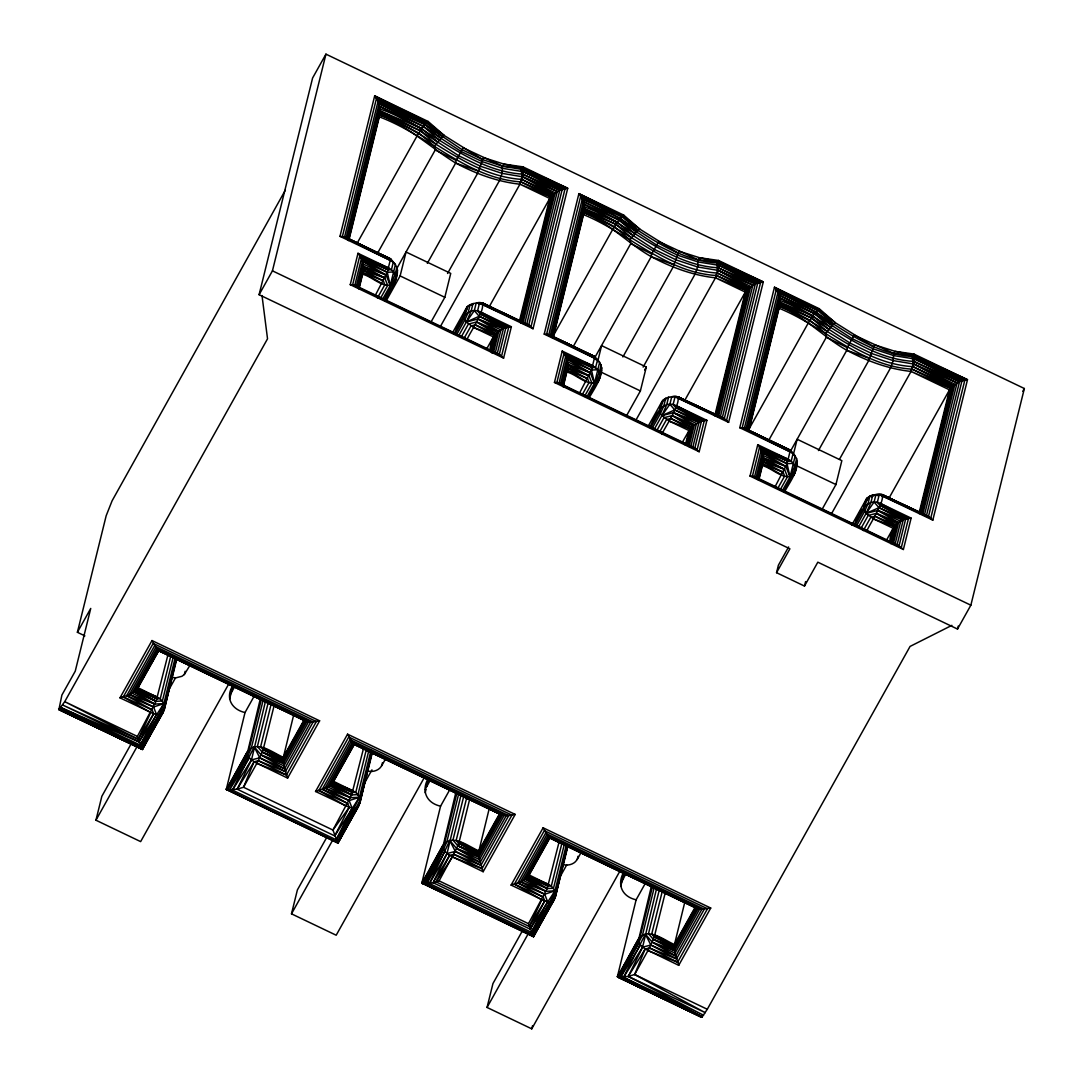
<?xml version="1.0" encoding="UTF-8"?>
<svg xmlns="http://www.w3.org/2000/svg" width="1083" height="1083" viewBox="0 0 1083 1083"><rect width="100%" height="100%" fill="white"/><g stroke="black" fill="none" stroke-linecap="round" stroke-linejoin="round"><path stroke-width="1.5" d="M176.759 659.1L164.359 709.284L162.599 713.304L159.052 714.59L153.651 713.738L119.983 697.845L151.999 640.554L319.62 720.804L287.604 778.095L254.031 761.796L249.401 757.856L247.168 753.782L260.367 698.63M287.604 778.095L283.936 765.911L283.083 758.425L294.034 713.507M372.308 752.712L359.922 802.896L358.162 806.916L354.601 808.216L349.213 807.363L315.546 791.47L347.562 734.179L515.183 814.416L483.153 871.72L449.594 855.421L444.964 851.468L442.73 847.407L455.916 792.255M483.153 871.72L479.485 859.536L478.632 852.05L489.191 808.744M567.871 846.337L555.484 896.521L553.711 900.542L550.164 901.841L544.763 900.988L511.095 885.095L543.111 827.791L710.732 908.041L678.716 965.332L645.143 949.033L640.513 945.093L638.28 941.032L651.479 885.88M678.716 965.332L675.047 953.162L674.195 945.676L684.74 902.369M384.682 300.587C389.975 290.474 406.666 269.559 390.57 260.543L339.994 236.338L374.677 95.859L378.116 101.179L424.929 124.559L462.116 149.725L482.68 159.621L502.539 166.159L521.167 169.327L522.06 176.759L519.935 184.191L440.104 327.025M588.962 398.246C594.256 388.161 610.839 367.299 594.784 358.311L544.221 334.106L578.904 193.627L582.329 198.947C628.709 217.128 664.691 259.257 716.729 262.939L717.609 270.384L715.484 277.817L635.653 420.637M784.458 491.966C789.751 481.867 806.442 460.952 790.333 451.922L739.77 427.717L774.453 287.252L777.878 292.572C824.271 310.74 860.254 352.882 912.279 356.564L913.172 363.996L911.047 371.428L831.216 514.263M372.078 751.494L359.922 802.896L337.991 843.183L226.279 789.439L245.015 712.546C232.29 709.676 225.278 698.697 232.209 686.514M567.641 845.119L555.484 896.521L533.513 936.795L421.842 883.051L440.564 806.172C426.743 803.166 420.989 791.145 428.164 778.501M951.889 625.351L910.072 646.416L707.28 1009.275L702.271 1016.775L701.459 1017.194L617.391 976.676L636.127 899.783C622.305 896.792 616.538 884.757 623.727 872.126M397.569 269.951L395.552 280.253L393.792 284.274C382.868 288.999 372.362 276.436 362.358 274.175C365.607 267.217 362.534 258.932 357.986 253.3L350.242 284.68L503.609 358.107L511.366 326.728L480.635 312.012C466.177 305.135 458.854 324.047 454.251 333.889M452.735 332.413L466.732 307.382C470.645 303.05 477.278 302.049 482.476 304.54L533.039 328.745L567.722 188.28L559.776 190.242L552.113 195.36L520.964 181.917C466.475 178.181 428.137 134.888 379.036 116.747L380.35 109.153L378.116 101.179L426.377 123.015L442.351 136.837L444.22 135.483L482.68 159.621L477.522 173.497L427.325 263.318M601.796 367.719L599.779 378.021L598.006 382.042C587.081 386.766 576.576 374.204 566.571 371.943C569.82 364.985 566.747 356.7 562.212 351.068L554.455 382.448L699.171 451.733L706.915 420.353L676.185 405.638C661.727 398.761 654.416 417.659 649.8 427.501M648.297 426.025L662.282 400.994C666.207 396.662 672.827 395.674 678.026 398.165L728.602 422.37L763.285 281.905L755.338 283.868L747.676 288.985L716.513 275.542C665.246 272.388 628.654 232.926 583.263 214.515L584.563 206.921L582.329 198.947L621.926 216.627L637.914 230.449L639.782 229.109L678.242 253.246L673.084 267.122L622.887 356.943M797.345 461.331L795.328 471.646L793.568 475.667C782.643 480.392 772.138 467.815 762.121 465.568C765.383 458.61 762.31 450.325 757.762 444.693L750.018 476.073L903.384 549.501L911.128 518.107L880.398 503.405C865.94 496.528 858.629 515.427 854.013 525.269M851.752 525.16L866.495 498.762C870.421 494.43 877.04 493.442 882.252 495.933L932.815 520.138L967.498 379.673L959.552 381.636L951.889 386.753L912.076 369.154C860.809 366.013 824.217 326.552 778.812 308.127L780.112 300.533L777.878 292.572L817.489 310.252L833.463 324.074L835.331 322.72L873.791 346.858L868.634 360.747L818.437 450.569M363.482 748.57L351.637 794.922L332.928 830.052L337.991 843.183L338.113 841.681M559.031 842.181L547.186 888.547L528.49 923.677L533.513 936.795L533.865 934.385M176.123 659.493L164.359 709.284L142.401 749.558L58.915 709.582L61.893 695.056L75.241 671.189L90.742 608.429L77.394 632.296L84.88 635.883M375.327 295.321L387.267 272.28L390.584 258.837L344.611 236.879L339.994 236.338M467.233 339.317C467.071 336.678 494.755 296.999 476.168 303.145L474.327 310.618L466.353 322.003L458.948 335.256M579.54 393.088L591.48 370.048L594.797 356.591L548.824 334.647L544.221 334.106M661.97 434.418C661.307 432.266 690.737 390.611 671.731 396.771L669.89 404.243L661.903 415.628L654.498 428.882M775.09 486.7L787.043 463.673L790.36 450.217L744.373 428.259L739.77 427.717M867.009 530.711C868.133 525.986 897.969 482.571 871.531 496.731M396.974 268.218L455.672 163.032L456.105 160.392L463.186 147.843L502.539 166.159L523.238 168.068L567.722 188.28L522.94 166.85L504.055 164.129L483.627 157.631L482.68 159.621M594.445 358.256L651.221 256.657L651.668 254.004L658.748 241.468L698.102 259.785L718.801 261.693L763.285 281.905L718.503 260.462L699.604 257.74L679.19 251.256L678.242 253.246M789.737 452.518L846.784 350.283L847.217 347.629L854.297 335.094L893.651 353.396L914.35 355.305L967.498 379.673L914.052 354.087L895.167 351.366L874.739 344.881L873.791 346.858M521.925 322.233L553.575 194.019L521.681 179.399C467.315 175.703 429.288 132.018 379.795 114.988C408.332 126.197 430.005 147.261 455.672 163.032C475.708 173.7 497.246 181.768 519.935 184.191L523.211 174.201L522.94 166.85M717.474 415.858L749.138 287.645L717.23 273.024C666.045 269.992 629.873 229.934 584.021 212.742C609.363 223.057 627.774 243.323 651.221 256.657C671.27 267.311 692.795 275.393 715.484 277.817L718.76 267.826L718.503 260.462M921.701 513.626L953.351 385.413L912.793 366.636C861.608 363.604 825.422 323.546 779.57 306.367C804.926 316.683 823.324 336.948 846.784 350.283C866.82 360.937 888.358 369.005 911.047 371.428L914.323 361.451L914.052 354.087M265.416 701.54L251.486 759.914L237.15 789.182L226.618 789.859L247.181 752.062C256.495 738.931 273.309 753.24 283.245 757.22L304.594 719.017M460.965 795.166L447.035 853.526L433.105 882.713L422.302 883.552L442.73 845.674C452.044 832.556 468.858 846.865 478.794 850.845L500.143 812.643M656.528 888.791L642.598 947.151L628.262 976.433L617.73 977.096L638.293 939.299C647.607 926.182 664.421 940.477 674.357 944.457L694.88 907.73M142.753 747.135L142.401 749.558L137.379 736.426L156.074 701.297L167.919 654.944M77.394 632.296L106.175 515.738L112.09 500.82L285.384 190.067M228.486 684.415L140.641 841.613L95.94 820.21L101.843 796.303L131.53 743.182M119.983 697.845C126.928 695.381 137.703 693.31 138.773 684.429M776.552 572.69L789.9 548.81L259.094 294.698L312.594 78.017L325.942 54.15L1024.356 388.513L970.855 605.194L957.507 629.061L817.827 562.185L804.493 586.065L776.552 572.69L778.393 565.218L788.6 546.956M171.033 655.039L160.243 698.738L163.871 703.612L164.535 706.441L142.09 749.192L58.915 709.582L64.736 701.662L267.528 338.803L262.005 295.551M173.185 657.273L162.396 700.985L156.074 701.297L134.089 691.902L157.401 650.193L151.999 640.554M162.599 713.304L142.09 749.192L59.727 709.162L141.034 747.148L159.052 714.59L163.871 703.612L175.053 658.288M176.556 658.505L163.371 711.937L142.482 749.314L58.915 709.582M259.094 294.698L272.442 270.831L325.942 54.15M172.657 677.498L175.893 677.836L181.93 676.293L184.34 674.519L185.139 671.27M390.57 260.543L342.418 236.405L376.505 98.309L427.298 122.135L444.22 135.483L428.123 121.445L374.677 95.859L427.298 122.135L442.351 136.837L434.405 146.232L435.231 149.982L377.629 253.056M229.799 696.288L232.764 685.661M229.623 699.131L232.439 687.719M384.099 299.91L395.728 277.424L393.589 271.968L391.437 269.721L393.278 262.248L390.76 259.324L344.611 236.879L378.116 101.179M440.822 138.231L423.385 126.413L379.957 106.567L347.345 238.639L346.14 237.597L379.172 103.778L424.929 124.559L440.822 138.231L461.128 151.471L482.246 161.638L502.647 168.352L523.441 171.723L562.226 189.322L528.721 325.022L533.039 328.745M348.076 239.857L380.35 109.153C430.005 125.926 467.734 170.207 522.087 174.119L559.776 190.242L526.744 324.061L528.721 325.022L482.68 303.321L479.403 303.484L477.562 310.956L480.067 313.88L505.869 327.77L511.366 326.728M348.523 240.372L380.404 111.116L421.801 128.498L437.518 141.914L458.718 155.735L480.771 166.349L502.079 173.361L522.71 176.813L557.298 191.474L524.7 323.546L526.744 324.061L481.962 303.118L479.038 303.849M348.767 240.588L380.241 113.079L420.258 130.718L437.518 141.914M503.609 358.107L499.29 354.385L354.845 285.222L361.424 258.62L388.161 269.884L391.437 269.721L388.716 268.015L359.813 255.75L352.652 284.748L350.242 284.68M382.841 298.827L390.246 285.574L386.117 275.041L363.265 264.008L357.593 286.995L356.375 285.953L362.48 261.22L387.267 272.28L393.589 271.968L395.43 264.496L390.584 258.837L344.611 236.879M358.311 288.2L363.658 266.58L386.117 275.041L362.48 261.22M358.987 287.712L363.726 268.557L384.776 277.965L387.687 285.411L380.282 298.664M358.974 289.026L363.55 270.506L384.776 277.965L363.658 266.58M261.328 699.577L248.941 749.761L227.376 790.157L247.939 755.758L251.337 748.001L263.331 699.428M268.178 702.759L257.388 746.458L262.235 752.13L283.462 763.407L306.773 721.698L313.149 721.982L319.62 720.804M271.4 703.084L260.61 746.796L263.128 749.734L283.083 759.928L304.986 720.723L304.58 719.965L283.083 758.425L263.128 749.734L274.08 705.764M361.424 258.62L387.267 272.28L390.246 285.574L393.589 271.968M396.906 267.122L395.065 274.595L390.246 285.574M394.564 282.907L397.407 272.781M386.13 300.979L400.128 275.921L406.03 252.014L450.731 273.403L444.829 297.311L430.831 322.368M424.861 776.565L336.19 935.225L291.489 913.835L297.392 889.915L327.08 836.807M315.546 791.47C322.49 788.993 333.253 786.935 334.322 778.054M366.582 748.651L355.793 792.363L359.421 797.237L360.098 800.066L337.774 843.007L358.162 806.916M368.748 750.898L357.959 794.611L351.637 794.922L329.638 785.513L352.95 743.818L347.562 734.179M356.686 807.823L337.165 841.978L359.421 797.237L371.009 750.289M371.713 753.754L358.92 805.549L338.031 842.926L226.279 789.439L247.181 752.062M368.22 771.123C374.109 772.531 381.893 769.35 382.434 762.676M490.179 349.85C490.22 339.71 495.838 330.301 505.869 327.77L499.29 354.385L495.269 352.909L500.942 329.909L478.023 319.038L466.353 322.003C462.157 317.685 464.607 310.604 467.721 306.448L464.12 317.942L455.063 334.146M490.409 351.623L494.444 335.297L475.247 324.859L470.983 325.956L464.39 337.734M491.56 350.784L495.757 333.808L476.682 321.962L468.425 324.061L461.02 337.314M492.088 353.22L497.219 332.467L476.682 321.962L498.776 331.276L493.442 352.896M497.314 353.424L503.419 328.691L479.173 316.277L474.327 310.618M480.635 312.012L508.739 327.039L501.578 356.036L352.652 284.748L356.375 285.953M519.61 320.46L549.731 198.46L552.113 195.36L521.979 179.426M520.246 320.649L550.814 196.849L521.045 181.917M520.639 322.869L552.113 195.36M522.872 323.533L555.146 192.828L522.71 176.813L522.087 174.119M482.476 304.54L531.008 326.687L565.096 188.604L523.238 168.068L504.055 164.129L502.539 166.159L502.079 173.361L499.412 180.699L447.563 273.471M425.348 789.913L428.313 779.286M425.186 792.742L425.985 789.493M426.783 786.231L428.394 779.706M594.784 358.311L546.631 334.16L580.718 196.077L622.847 215.761L639.782 229.109L623.673 215.07L578.904 193.627L622.847 215.761L637.914 230.449L629.954 239.857L630.78 243.594L573.178 346.668M546.631 334.16L594.987 357.092L548.824 334.647L582.329 198.947M589.68 354.683L550.354 335.364L583.399 201.546L620.491 218.184L636.384 231.857L656.691 245.096L677.809 255.263L698.21 261.978L718.99 265.349L757.789 282.947L724.283 418.647L728.602 422.37M636.384 231.857L618.948 220.039L584.17 204.335L551.558 336.407L552.289 337.625L584.563 206.921C630.577 223.856 666.451 264.536 717.636 267.745L755.338 283.868L722.293 417.686L724.283 418.647L678.229 396.947L674.953 397.109L673.112 404.582L675.63 407.506L701.418 421.395L706.915 420.353M552.736 338.14L584.63 208.884L617.364 222.123L633.081 235.539L654.281 249.361L676.334 259.974L697.642 266.987L718.273 270.425L752.861 285.1L720.249 417.172L718.422 417.158L750.695 286.454L718.273 270.425L717.636 267.745M553.386 336.718L584.454 210.847L615.807 224.343L633.081 235.539M588.313 397.678L599.941 375.192L597.802 369.736L592.942 365.783L564.026 353.518L556.865 382.516L554.455 382.448M456.877 793.203L444.49 843.386L423.358 883.85L443.489 849.383L446.9 841.626L458.488 794.678M597.491 360.016L595.65 367.489L592.374 367.651L565.637 356.388L559.072 382.989L694.853 447.996L699.171 451.733M587.054 396.595L594.459 383.341L590.33 372.796L567.478 361.763L561.806 384.763L560.601 383.72L566.707 358.987L591.48 370.048L597.802 369.736L599.657 362.264L594.797 356.591L548.824 334.647M562.537 385.968L567.871 364.348L590.33 372.796L566.707 358.987M562.97 386.509L567.939 366.325L588.99 375.733L591.914 383.179L584.509 396.432M563.201 386.793L567.763 368.274L588.99 375.733L567.871 364.348M463.727 796.371L452.938 840.083L457.784 845.742L479.011 857.032L502.322 815.323L508.712 815.607L515.183 814.416M466.556 798.333L456.173 840.422L458.678 843.346L478.632 853.553L500.549 814.335L462.224 795.436M59.727 709.162L141.616 748.367L161.123 714.211L141.034 747.148L61.027 707.619L139.044 741.923L153.651 713.738L152.148 709.879L126.697 695.679L154.463 646.01L313.149 721.982L285.398 771.651L258.309 760.713L254.031 761.796L237.15 789.182L334.715 835.9L349.213 807.363L347.697 803.505L322.26 789.29L350.012 739.621L508.712 815.607L480.947 865.276L453.858 854.325L449.594 855.421L433.105 882.713L439.089 880.872L456.633 848.503L459.246 841.477L469.629 799.389M597.654 361.573L601.593 345.626L646.294 367.029L640.391 390.936L626.38 415.994M565.637 356.388L591.48 370.048L594.459 383.341L597.802 369.736M601.119 364.89L599.278 372.362L594.459 383.341M598.777 380.674L600.253 374.704M620.424 870.19L531.753 1028.85L487.052 1007.447L492.955 983.54L522.642 930.432M511.095 885.095C518.04 882.618 528.815 880.56 529.885 871.68M668.563 397.177L666.722 404.649L661.903 415.628L669.375 421.165L688.937 430.52L685.336 445.099M561.739 843.901L551.355 885.989L554.983 890.862L555.647 893.678L533.202 936.443L553.711 900.542M564.297 844.523L553.508 888.236L547.186 888.547L525.201 879.139L548.512 837.43L543.111 827.791M424.834 883.945L443.489 849.383L426.621 883.863L532.146 934.399L550.164 901.841L554.983 890.862L566.165 845.525M567.668 845.755L554.482 899.174L533.594 936.551L421.842 883.051L442.73 845.674M531.753 1028.85L532.538 1025.669M563.769 864.735C569.672 866.143 577.442 862.975 577.997 856.287M685.972 445.248L690.006 428.909L694.338 424.888L701.418 421.395L694.853 447.996L688.991 446.521M687.123 444.396L691.306 427.419L672.245 415.588L663.987 417.686L656.582 430.939M688.043 445.235L692.768 426.079L672.245 415.588L694.338 424.888L689.384 444.964M690.819 446.521L696.504 423.534L673.585 412.664L661.903 415.628C657.719 411.296 660.156 404.23 663.283 400.074L659.669 411.567L650.626 427.758M692.863 447.035L698.968 422.316L674.736 409.902L669.89 404.243M676.185 405.638L704.288 420.664L697.127 449.662L556.865 382.516L560.601 383.72M714.766 415.71L745.294 292.085L747.676 288.985L717.542 273.038M715.403 415.899L746.363 290.474L716.594 275.542M716.594 414.857L747.676 288.985M678.026 398.165L726.558 420.312L760.659 282.216L718.801 261.693L699.604 257.74L698.102 259.785L697.642 266.987L694.961 274.324L643.126 367.096M620.735 886.368L624.363 871.693M790.333 451.922L742.18 427.785L776.281 289.702L818.41 309.372L835.331 322.72L819.235 308.696L774.453 287.252L818.41 309.372L833.463 324.074L825.517 333.483L826.343 337.219L768.74 440.294M783.862 491.289L795.504 468.804L793.365 463.348L791.199 461.114L793.054 453.642L790.536 450.704L744.373 428.259L777.878 292.572M932.815 520.138L928.497 516.415L962.002 380.715L914.553 358.96L893.759 355.603L873.358 348.888L852.24 338.708L831.934 325.482L816.04 311.809L778.948 295.172L745.903 428.99L790.36 450.217L795.206 455.889L790.008 476.953L782.603 490.206M831.934 325.482L814.497 313.664L779.733 297.96L747.121 430.032L789.818 450.501L788.952 451.53M747.839 431.237L780.112 300.533C826.139 317.481 862 358.162 913.199 361.356L959.552 381.636L926.506 515.454L928.497 516.415L882.442 494.714L879.179 494.877L877.325 502.336L879.843 505.274L905.645 519.163L911.128 518.107M748.529 430.723L780.18 302.509L812.913 315.735L828.63 329.151L849.83 342.973L871.883 353.599L893.191 360.612L913.822 364.05L957.074 382.854L924.462 514.939L922.635 514.926L954.908 384.221L913.822 364.05L913.199 361.356M748.935 430.344L780.017 304.472L811.37 317.969L828.63 329.151M903.384 549.501L899.066 545.764L754.621 476.615L761.187 450L787.923 461.277L791.199 461.114L788.492 459.395L759.589 447.13L752.428 476.141L750.018 476.073M652.44 886.828L640.053 937.012L618.488 977.394L701.459 1017.194L701.188 1016.463M654.037 888.29L642.449 935.238L620.397 977.57L702.271 1016.775L623.551 977.34L645.333 934.115L652.196 942.129L675.711 956.032L701.798 909.368L710.732 908.041M796.682 458.502L794.827 465.974L790.008 476.953L785.879 466.421L763.42 457.974L758.086 479.593L756.151 477.332L762.256 452.613L787.043 463.673L793.365 463.348M757.355 478.375L763.041 455.388L785.879 466.421L762.256 452.613M758.763 479.092L763.488 459.937L784.552 469.345L787.463 476.804L780.058 490.058M759.129 478.876L763.325 461.899L784.552 469.345L763.42 457.974M659.29 889.996L648.5 933.708L653.347 939.367L674.574 950.644L697.885 908.948L701.798 909.368L546.617 835.074L520.53 881.738L544.695 894.233L547.605 901.679L531.252 932.233L429.45 883.498L449.783 840.489L456.633 848.503L480.162 862.42L506.235 815.743L351.054 741.462L324.981 788.126L349.132 800.608L352.056 808.053L336.163 839.758L232.439 790.089L254.221 746.877L261.084 754.878L284.599 768.795L310.686 722.131L155.505 647.837L129.418 694.501L153.583 706.982L156.493 714.428L140.14 744.996L61.027 707.619M662.119 891.945L651.722 934.033L654.24 936.971L674.195 947.165L696.098 907.96L695.692 907.202L674.195 945.676L654.24 936.971L665.192 893.015M793.216 455.185L797.142 439.251L841.843 460.654L835.941 484.561L821.943 509.619M794.326 474.3L796.181 466.827M804.493 586.065L805.59 581.585M858.711 526.649L866.116 513.396L874.103 502.011L875.944 494.538M889.955 541.243C889.996 531.103 895.6 521.695 905.645 519.163L899.066 545.764L895.045 544.289L900.718 521.302L877.799 510.431L866.116 513.396C861.933 509.064 864.383 501.998 867.497 497.842L863.896 509.335L854.839 525.526M890.592 541.378L894.22 526.676L875.023 516.253L870.746 517.336L863.341 530.589M890.957 543.707L895.533 525.187L876.458 513.356L868.2 515.454L861.621 527.231M892.257 543.003L896.995 523.847L876.458 513.356L898.552 522.656L893.218 544.275M897.09 544.803L903.195 520.084L878.949 507.67L874.103 502.011M880.398 503.405L908.502 518.432L901.34 547.429L752.428 476.141L756.151 477.332M918.98 513.477L949.507 389.853L951.889 386.753L913.091 366.663M920.022 512.029L950.576 388.242L912.157 369.168M920.401 514.263L951.889 386.753M882.252 495.933L930.771 518.067L964.872 379.984L914.35 355.305L895.167 351.366L893.651 353.396L893.191 360.612L890.524 367.949L839.501 459.246M957.507 629.061L958.252 626.069M263.128 749.734L258.309 760.713L243.526 787.26L237.15 789.182M654.24 936.971L649.421 947.95L634.638 974.497L628.262 976.433L703.571 1015.231L623.551 977.34L642.598 947.151L650.856 945.053L675.711 956.032M620.911 883.538L625.798 873.913M254.031 761.796L243.526 787.26L332.928 830.052L349.213 807.363M645.143 949.033L628.262 976.433L705.277 1012.673L634.638 974.497L645.143 949.033L649.421 947.95L676.509 958.888L704.261 909.219L545.575 833.247L517.809 882.916L543.26 897.13L544.763 900.988L530.156 929.173L433.105 882.713M486.795 348.685L493.374 336.908L473.812 327.54L466.353 322.003L471.173 311.024L473.014 303.551L471.186 305.244M886.557 540.065L893.15 528.287L873.588 518.933L866.116 513.396L870.935 502.417L872.79 494.945L870.962 496.623M449.594 855.421L436.097 881.873L529.289 926.493L541.825 899.797L514.411 884.134L544.316 830.647L707.483 908.759L677.579 962.245L647.986 950.63M247.939 755.758L229.285 790.333L249.401 757.856M356.618 244.122L417.51 135.158L423.385 126.413L428.123 121.445M129.418 694.501L154.923 704.058L163.871 703.612L139.044 741.923L62.746 705.06L138.177 739.256L150.713 712.56L123.3 696.897L153.204 643.397L316.371 721.522L286.467 775.008L256.874 763.38M157.996 650.558L157.401 650.193L306.773 721.698L158.538 650.612L135.47 690.873L156.074 701.297L136.62 689.817L158.538 650.612L165.049 653.171M137.974 687.678L160.243 698.738L156.967 698.901L137.487 688.734L158.984 650.26M377.439 297.974L384.844 284.721L383.341 280.863L363.55 270.506M95.94 820.21L136.986 746.756M168.19 690.927L175.581 677.714M189.985 665.273L184.34 674.519M230.801 693.634L234.686 686.676M455.862 328.555L457.5 325.617M462.441 316.777L464.079 313.826M465.731 310.889L467.382 307.938M245.015 712.546L254.045 696.383M456.647 334.647L464.878 319.918L468.289 312.161L470.13 304.689L466.732 307.382M488.839 307.423L549.731 198.46L519.935 184.191L550.814 196.849M305.744 721.292L283.218 761.606L262.235 752.13L283.083 759.928M552.993 336.272L613.073 228.784L618.948 220.039L623.673 215.07M346.276 806.185L318.862 790.509L348.753 737.022L511.921 815.133L482.03 868.634L452.423 857.005L436.097 881.873M353.559 744.183L352.95 743.818L502.322 815.323L353.559 744.183L331.019 784.498L351.637 794.922L332.183 783.429L354.547 743.886L333.05 782.359L352.516 792.526L355.793 792.363L333.523 781.29M291.489 913.835L332.549 840.381M364.565 783.077L371.956 769.864M582.478 394.266L589.071 382.489L587.555 378.63L567.763 368.274M381.649 765.857L385.548 758.899M644.642 369.98L646.294 367.029M426.35 787.26L430.235 780.288M653.063 419.229L654.701 416.292M659.642 407.452L661.293 404.514M440.564 806.172L449.607 790.008M652.21 428.259L660.44 413.544L663.838 405.773L665.679 398.3L663.757 400.087L665.842 399.708M659.953 431.359L666.532 419.568L670.81 418.485L691.306 427.419M685.214 399.573L745.294 292.085L715.484 277.817L746.363 290.474M682.344 442.297L690.006 428.909L670.81 418.485M458.678 843.346L478.632 852.05L500.129 813.59M501.294 814.917L478.767 855.232L457.784 845.742L478.632 853.553M748.543 429.897L808.622 322.396L814.497 313.664L819.235 308.696M549.108 837.809L526.582 878.11L547.186 888.547L527.732 877.054L549.65 837.849L697.885 908.948L548.512 837.43L549.65 837.849M529.086 874.915L551.355 885.989L548.079 886.151L528.599 875.971L550.096 837.511L556.161 840.408M487.052 1007.447L528.098 933.993M559.302 878.178L566.693 864.951M778.041 487.891L784.62 476.114L783.117 472.256L763.325 461.899M577.212 859.482L581.097 852.511M636.127 899.783L645.157 883.633M855.624 519.948L857.276 516.997M858.914 514.059L861.391 509.633M866.332 500.806L869.906 496.068L868.052 503.541L864.654 511.311L856.423 526.027M701.459 1017.194L617.391 976.676L638.293 939.299M888.615 498.816L949.507 389.853L911.047 371.428L950.576 388.242M696.856 908.529L674.33 948.843L653.347 939.367L674.195 947.165M1022.785 391.315L1024.356 388.513M422.302 883.552L442.73 847.407M426.621 883.863L444.964 851.468M226.618 789.859L247.168 753.782M617.73 977.096L638.28 941.032M532.728 935.604L552.249 901.449L532.146 934.399M336.163 839.758L354.601 808.216M429.45 883.498L447.035 853.526L455.293 851.428L480.162 862.42M639.051 943.009L618.488 977.394L702.271 1016.775M153.651 713.738L138.177 739.256L64.736 701.662L137.379 736.426M529.289 926.493L544.763 900.988M620.397 977.57L640.513 945.093M140.14 744.996L159.052 714.59M531.252 932.233L550.164 901.841M334.715 835.9L359.421 797.237L350.472 797.684L324.981 788.126M232.439 790.089L251.486 759.914L259.744 757.802L284.599 768.795M530.156 929.173L554.983 890.862L546.035 891.295L520.53 881.738M481.082 304.133L482.504 302.834L528.721 325.022M796.181 465.094L797.169 464.174M866.495 498.762L867.97 497.855M559.776 190.242L523.441 171.723L521.167 169.327L523.238 168.068M755.338 283.868L718.99 265.349L716.729 262.939L718.801 261.693M959.552 381.636L914.553 358.96L912.279 356.564L914.35 355.305M677.511 396.73L724.283 418.647M466.353 322.003L479.173 316.277L505.869 327.77M661.903 415.628L674.736 409.902L701.418 421.395M866.116 513.396L878.949 507.67L905.645 519.163M163.871 703.612L153.583 706.982L126.697 695.679M359.421 797.237L349.132 800.608L322.26 789.29M554.983 890.862L544.695 894.233L517.809 882.916M479.444 303.646L482.504 302.834M877.352 495.608L880.276 494.877M521.167 169.327L523.414 169.476L565.096 188.604M716.729 262.939L718.963 263.088L760.659 282.216M912.279 356.564L914.526 356.713L964.872 379.984M455.672 163.032L478.686 171.263M651.221 256.657L674.249 264.888M846.784 350.283L869.798 358.5M473.812 327.54L494.444 335.297M669.375 421.165L690.006 428.909M873.588 518.933L894.22 526.676M503.419 328.691L478.023 319.038L498.776 331.276M698.968 422.316L673.585 412.664L694.338 424.888M903.195 520.084L877.799 510.431L898.552 522.656M283.462 763.407L261.084 754.878L283.936 765.911L308.452 722.023L156.534 649.299L132.004 693.174L154.923 704.058L134.089 691.902M479.011 857.032L456.633 848.503L479.485 859.536L504.015 815.648L352.083 742.911L327.553 786.8L350.472 797.684L329.638 785.513M674.574 950.644L652.196 942.129L675.047 953.162L699.564 909.273L547.646 836.536L523.116 880.425L546.035 891.295L525.201 879.139M137.487 688.734L157.522 697.032M333.05 782.359L353.085 790.658M528.599 875.971L548.634 884.283M383.341 280.863L363.103 272.415L381.906 283.543M587.555 378.63L567.33 370.183L586.12 381.311M783.117 472.256L762.879 463.808L781.682 474.923M475.247 324.859L495.757 333.808M875.023 516.253L895.533 525.187M136.62 689.817L156.967 698.901M332.183 783.429L352.516 792.526M527.732 877.054L548.079 886.151M123.3 696.897L152.148 709.879M318.862 790.509L347.697 803.505M514.411 884.134L543.26 897.13M375.056 252.231L388.54 258.417L346.14 237.597M576.278 348.631L589.761 354.818M761.335 437.437L770.324 441.553M777.824 444.991L789.818 450.501M480.067 313.88L508.739 327.039M675.63 407.506L704.288 420.664M879.843 505.274L908.502 518.432M142.482 749.314L58.644 708.851L64.75 711.707M72.371 715.267L78.477 718.124M98.309 727.383L101.369 728.818M722.293 417.686L679 397.434L720.249 417.172M926.506 515.454L881.724 494.498L928.497 516.415M342.418 236.405L390.76 259.324M742.18 427.785L790.536 450.704M617.391 976.676L699.659 1015.732M744.373 428.259L790.36 450.217M58.644 708.851L93.693 725.556M96.739 727.004L111.982 734.26M119.604 737.902L134.847 745.158M488.067 306.029L481.962 303.118L487.797 306.029M491.113 307.491L524.7 323.546M348.875 239.37L388.526 258.377M924.462 514.939L881.724 494.498L899.269 503.257M357.986 253.3L388.716 268.015M562.212 351.068L592.942 365.783M757.762 444.693L788.492 459.395M400.128 275.921L444.829 297.311M600.158 371.686L640.391 390.936M797.21 466.015L835.941 484.561M272.442 270.831L970.855 605.194M184.773 662.606L202.968 671.325M206 672.773L225.711 682.209M233.305 685.837L248.467 693.106M260.597 698.914L271.21 703.991M283.34 709.798L293.953 714.888M356.063 744.617L359.096 746.065M362.128 747.514L381.839 756.963M384.871 758.411L404.595 767.847M412.176 771.475L427.338 778.731M439.468 784.539L450.081 789.629M563.756 844.05L578.918 851.306M591.047 857.113L601.661 862.19M618.339 870.177L639.579 880.344M642.612 881.792L662.322 891.241M665.355 892.69L685.065 902.125M439.089 880.872L528.49 923.677M634.638 974.497L707.28 1009.275M226.279 788.911L338.018 842.412M421.829 882.537L533.581 936.037M631.105 982.755L652.426 993.016M655.472 994.478L675.291 1004.009M682.899 1007.664L699.659 1015.732L683.251 1007.664M882.442 494.714L930.771 518.067M678.229 396.947L726.558 420.312M482.68 303.321L531.008 326.687M550.354 335.364L594.797 356.591L595.826 359.691M380.404 111.116L420.258 130.718L435.894 144.039M659.33 995.94L662.322 997.416M376.505 98.309L426.377 123.015M780.18 302.509L811.37 317.969L827.006 331.276M584.63 208.884L615.807 224.343L631.457 237.664M776.281 289.702L817.489 310.252M580.718 196.077L621.926 216.627M826.343 337.219L847.217 347.629M630.78 243.594L651.668 254.004M435.231 149.982L456.105 160.392M678.973 397.461L693.58 404.758M759.589 447.13L787.923 461.277M564.026 353.518L592.374 367.651M359.813 255.75L388.161 269.884M957.074 382.854L914.323 361.451L912.901 358.852M914.526 356.713L962.002 380.715M752.861 285.1L718.76 267.826L717.339 265.227M557.298 191.474L523.211 174.201L521.789 171.601M649.421 947.95L677.579 962.245M453.858 854.325L482.03 868.634M258.309 760.713L286.467 775.008M718.963 263.088L757.789 282.947M523.414 169.476L562.226 189.322M379.172 103.778L423.385 126.413L439.184 139.951M380.241 113.079L418.796 132.979L434.405 146.232M778.948 295.172L814.497 313.664L830.295 327.188M583.399 201.546L618.948 220.039L634.746 233.576M379.957 106.567L421.801 128.498M780.017 304.472L809.908 320.216L825.517 333.483M584.454 210.847L614.359 226.591L629.954 239.857M761.187 450L787.043 463.673L790.008 476.953M779.733 297.96L812.913 315.735M584.17 204.335L617.364 222.123M913.822 364.05L953.351 385.413M676.509 958.888L650.856 945.053L645.333 934.115M480.947 865.276L455.293 851.428L449.783 840.489M285.398 771.651L259.744 757.802L254.221 746.877M654.795 935.103L674.195 945.676M459.246 841.477L478.632 852.05M263.683 747.852L283.083 758.425M718.273 270.425L749.138 287.645M522.71 176.813L553.575 194.019M600.618 371.483L600.618 373.202L601.62 370.548L600.618 371.483"/></g></svg>
